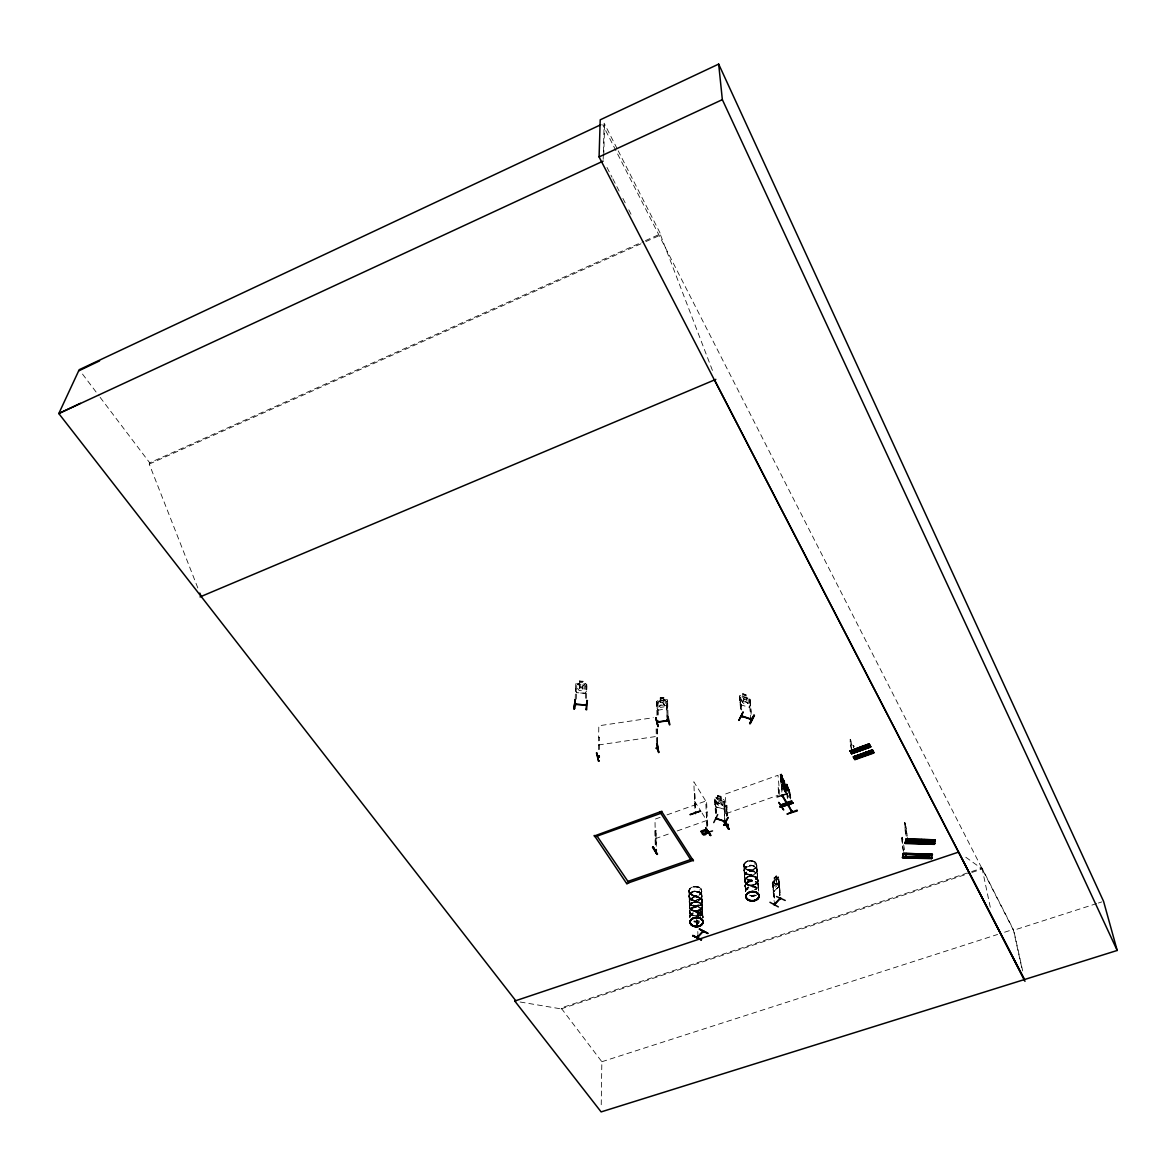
<?xml version="1.0" encoding="UTF-8"?>
<svg xmlns="http://www.w3.org/2000/svg" width="1176" height="1176" viewBox="0 0 1176 1176"><rect width="100%" height="100%" fill="white"/><g stroke="black" fill="none" stroke-linecap="round" stroke-linejoin="round"><path stroke-width="0.75" stroke-dasharray="5 3.75" d="M601.23 1104.734L601.847 1061.737L561.084 1007.979L969.862 872.166M598.437 749.626L598.819 725.783L653.283 717.698M599.422 749.494L599.584 737.249L598.584 737.396L599.584 737.249M603.185 159.289L603.332 153.865M603.376 152.072L604.141 123.171L617.4 149.22M603.773 155.599L604.582 123.994M586.706 684.697L586.648 691.062L585.413 693.325L576.593 692.737L575.387 690.297L575.623 683.903L585.663 683.756L586.809 684.77L585.663 683.756M586.515 698.353L586.883 685.784L585.824 686.02L586.883 685.784M585.472 698.294L585.854 685.711M579.459 680.992L579.503 683.506L577.607 684.167L577.46 688.533L579.268 690.547L582.767 690.782L584.692 689.033L584.825 684.653L582.987 683.756L583.193 681.257L579.459 681.095L583.193 681.257M576.269 699.117L576.755 685.093L575.696 685.343L576.755 685.093M575.226 699.044L575.623 683.903M901.698 838.062C902.242 834.901 901.683 849.484 903.8 851.365M901.904 838.532L902.8 846.735M905.314 832.108L904.667 822.362L905.461 832.446M520.174 1002.011L561.055 1008.89L561.084 1007.979M575.387 690.297L576.696 692.664L585.428 693.237M784.627 789.963C786.406 789.86 782.011 786.568 780.79 781.011M853.511 747.377L853.262 745.334L853.717 745.907M778.63 886.763L779.144 883.646L778.718 886.807L773.749 891.526L778.718 886.807L773.793 891.393L772.867 889.585M850.145 741.527L850.263 742.379M850.38 739.704L851.777 744.276M699.911 915.384L701.072 911.356L699.455 915.237C698.426 912.502 696.457 915.56 699.088 916.163M688.989 895.686L689.062 896.891L689.474 894.23M690.224 892.54L690.136 893.201M691.532 892.804C691.488 892.907 689.283 893.539 690.885 892.569M691.562 893.143L690.268 893.348M689.665 899.64L689.856 903.712M689.356 906.24L691.723 902.815L689.739 904.8L689.43 907.475M690.018 909.768L690.224 913.84L689.724 912.708M690.547 908.416L691.606 907.887M690.827 908.813L691.9 907.857M689.724 916.677L690.224 915.295M690.841 908.181L692.179 908.004L692.135 908.872M699.764 890.085L700.293 889.335M701.851 891.482C698.456 902.58 680.404 889.659 694.237 886.528M701.572 897.758L701.396 893.716M700.279 905.27L701.175 904.961L700.367 905.094M700.514 905.005L701.072 905.402M701.807 903.183L702.293 901.83A6.542 4.63 -2 0 0 693.031 897.391A6.542 4.63 -2 0 0 691.944 905.388A6.542 4.63 -2 0 0 702.248 901.889M702.101 908.122L702.498 906.711M702.248 913.311L702.675 910.665M744.099 863.831L743.702 866.315M744.511 868.476L744.643 872.607M745.334 867.065L745.893 866.712M746.201 867.829L746.525 867.256M744.379 875.238L744.878 873.871M744.717 880.236L745.143 879.016M744.731 880.457L747.201 876.943M745.07 885.337L745.569 883.97M745.893 882.662L747.274 882.029M747.157 883.132L747.113 882.059A6.556 4.66 -3.6 0 0 747.818 889.174M747.495 882.867L747.583 882.382A6.659 4.733 -3.6 0 1 756.947 882.779A6.659 4.733 -3.6 0 1 755.889 889.482M745.952 889.468L745.452 890.835A6.688 4.748 -3.5 0 1 751.993 886.366A6.688 4.748 -3.5 0 1 758.726 890.217L758.299 889.085M755.433 864.316L754.918 863.713M756.418 866.977L756.83 865.757C755.286 871.269 745.599 871.886 743.732 866.33M756.712 872.033L756.58 867.903M756.344 879.163L756.859 879.707L755.83 879.545M757.535 876.238L757.123 877.443L757.623 876.091A6.63 4.733 -3.6 0 0 748.377 871.534A6.63 4.733 -3.6 0 0 747.069 879.722A6.63 4.733 -3.6 0 0 757.579 876.135M756.874 879.516L756.168 879.354M757.565 882.382L758.005 880.942M757.888 887.542L758.388 886.19M197.833 587.971L149.249 464.079L149.719 462.815L643.757 241.389M777.806 877.149L778.644 877.178L777.748 876.987L772.25 883.161L773.749 891.526M772.412 883.176L772.97 881.765M702.484 916.56L701.528 909.812L696.354 915.869L698.397 913.076L698.132 910.591L700.22 908.695L698.132 910.591M724.725 806.854L723.916 809.103L716.125 807.001L714.861 804.281M667.983 715.111L667.586 699.94L666.41 699.279L656.634 701.558L656.752 707.893L658.075 710.157L666.704 708.863L667.777 706.335M751.155 714.302L749.847 698.809L740.615 695.472L739.41 696.06L739.88 702.381L741.247 705.056L749.421 707.261L750.229 705.071M749.421 707.261L750.347 705.115L749.685 698.897M741.688 709.687L740.777 697.397L739.822 697.148L741.541 709.981M742.644 693.84L746.143 694.693L746.275 697.118L747.951 698.412L748.303 702.807L746.716 704.218L743.467 703.336L741.586 700.984L741.262 696.589L742.938 696.295L742.688 693.752L746.099 694.781M739.88 702.381L741.365 704.894M719.668 801.032L716.757 798.357L719.006 801.679C714.876 803.487 718.507 805.795 719.697 802.37L722.696 805.487L720.374 802.032L722.284 799.856L719.536 801.253M662.073 702.88L659.045 701.19L661.412 703.557L659.045 706.702L662.161 703.939L665.381 705.762L662.926 703.307L665.146 700.279L662.25 702.645M749.215 699.705L750.17 699.955L749.215 699.705L750.758 719.021M716.566 813.557L715.787 799.239L714.89 798.989L716.331 812.028M715.508 813.572L714.552 797.754L723.313 799.415L721.006 798.769L720.829 796.461M717.639 795.52L720.976 796.328L721.064 798.798L722.652 800.092L722.917 804.575L721.373 806.045L718.286 805.207L716.522 802.826L716.272 798.357L717.889 798.004L717.801 795.549L717.816 797.813M716.125 807.001L723.872 808.926M724.754 819.598L723.843 801.429L724.739 801.679L725.46 816.262M724.46 800.474L723.358 799.327M787.067 790.831L788.464 788.846L788.258 790.757M724.739 801.679L723.696 801.694M724.842 806.898L724.357 800.474M783.907 787.45L784.436 786.479L785.877 790.889L785.289 785.245L784.877 784.539L784.348 785.45L782.951 781.217L783.892 787.464M585.339 693.149L586.53 690.944M698.323 913.061L697.339 914.81L697.515 919.353M774.367 880.339L773.367 882.118L773.764 886.645L774.984 887.586L776.954 885.719L777.836 882.764L776.175 875.885L776.41 878.487L777.836 877.046M782.995 779.57L782.51 780.452L781.129 776.204L782.26 780.482L781.628 781.717L782.055 782.452L782.599 781.481L784.01 785.906L783.025 779.556M786.053 789.978L785.553 790.698L784.245 788.449L781.496 777.174L783.216 783.892M783.907 785.098L783.392 785.803L781.232 780.408M702.101 907.931L698.662 910.797L692.135 910.283A6.468 4.572 -2 0 1 693.252 902.389L694.84 901.977M744.085 863.801C746.804 859.068 756.785 859.45 756.815 865.727M746.334 867.565L745.437 866.977M754.698 863.919L755.257 864.007M745.172 879.222C747.76 875.223 754.61 874.797 757.491 878.663M747.274 883.25L745.952 882.485L747.539 883.264M757.565 882.191C755.139 886.763 746.569 886.924 744.79 881.735M744.878 699.544L747.568 698.162L745.599 700.249L748.098 703.674L744.908 700.573C743.6 703.836 739.969 701.646 744.173 699.882L741.762 696.589L744.849 699.279M701.602 909.959L700.264 911.253L700.132 908.651M701.969 915.737L702.366 911.562L702.88 917.162M702.645 911.709L701.807 912.106M699.602 921.822L697.236 924.189L702.057 919.661M772.941 881.706L774.44 880.354L774.073 877.884L776.175 875.885M774.161 877.928L776.263 875.929M773.014 884.161L774.396 900.463M779.57 895.568L778.718 878.722L780.452 895.171M779.864 895.715L778.997 878.884M904.829 822.583L907.828 838.929M656.649 701.66L657.899 700.543M745.364 866.683L745.04 867.77L746.231 867.947M691.929 908.548L691.135 908.622M745.422 866.727L745.599 867.726L746.304 867.021M701.293 909.019L695.325 911.047M747.495 883.147L747.598 882.676A6.556 4.66 -3.6 0 0 746.642 889.291M756.712 883.308L752.346 885.308L747.421 884.602A6.527 4.645 -3.6 0 1 748.774 876.473A6.527 4.645 -3.6 0 1 757.844 881A6.527 4.645 -3.6 0 1 747.48 884.572A6.527 4.645 -3.6 0 1 748.774 876.517A6.527 4.645 -3.6 0 1 757.844 881.044A6.527 4.645 -3.6 0 1 747.48 884.528M746.143 861.773L747.613 861.082A6.468 4.645 -3.6 0 1 756.668 865.639A6.468 4.645 -3.6 0 1 746.407 869.152A6.468 4.645 -3.6 0 1 747.671 861.111M745.202 866.756L746.51 867.124M690.724 892.363L690.003 893.128M691.62 893.525L690.635 893.657M747.201 876.928L748.686 876.252M691.723 902.786L693.193 902.139M691.738 903.006L693.208 902.36A6.439 4.542 -2 0 1 702.351 906.814A6.468 4.572 -2 0 1 692.179 910.283A6.439 4.542 -2 0 1 693.267 902.389A6.468 4.572 -2 0 1 702.366 906.828A6.439 4.542 -2 0 1 692.194 910.253M747.333 882.853L746.187 882.573M692.194 908.989L690.694 908.666M645.433 240.639L660.515 233.892L618.223 150.851M149.249 464.079L644.183 242.329M645.859 241.594L660.544 235.009L660.515 233.892M740.674 695.575L739.528 696.119L740.586 709.716M850.439 741.35L850.233 739.278M850.189 739.601L850.292 741.394M850.954 741.365L850.645 739.895M851.556 750.244L850.028 741.953M660.133 817.335L654.988 819.172L655.399 844.838M667.012 814.88L706.541 800.768L707.79 826.361M694.634 793.374L695.354 810.602M782.922 780.864L783.539 781.276C782.893 773.764 783.128 787.641 785.362 788.773M785.627 785.509L782.481 779.6L783.437 781.32M785.95 793.315L782.79 785.965M655.297 838.679L670.452 833.328M677.185 830.947L707.482 820.216M726.459 813.513L778.1 795.241M781.129 773.837L782.613 776.233L781.129 773.837L781.525 776.336L780.35 776.131L782.275 792.845M781.893 792.168L780.055 774.631L781.364 776.219M706.438 812.293L707.29 826.449M780.732 776.792L780.702 775.998L782.246 792.051M783.466 780.643C782.025 774.661 786.685 789.449 785.171 790.492M780.467 774.646L783.789 780.247M784.201 781.908L783.672 780.291M784.098 782.702L784.965 791.624M781.378 784.26L784.745 789.919M778.688 793.918L778.042 787.038L778.953 786.715L778.189 787.288L778.835 794.168M726.459 815.938L725.842 805.575L726.739 805.266L727.518 815.879M726.886 805.516L725.842 805.575M655.238 844.603L655.017 830.726L655.899 830.418L656.311 846.264M656.046 830.668L655.017 830.726M786.171 786.112L786.141 785.318L787.405 798.607M786.67 794.373L785.495 783.951L786.95 785.642C786.318 779.129 789.919 792.859 789.317 794.373M789.081 789.552L789.699 791.125L785.921 784.069M790.037 797.328L789.846 791.845L790.772 797.857M971.611 871.578L982.048 868.108L1013.3 929.408L1022.37 970.42M561.055 1008.89L970.053 873.048M971.788 872.474L982.239 869.005L964.511 856.319M601.847 1061.737L997.601 934.464M1004.583 932.215L1013.3 929.408M1096.649 903.58L1013.492 930.304L602.7 124.729M1098.384 903.021L1101.838 901.904M748.686 876.238L750.361 875.855M690.562 892.349L691.517 892.363M693.193 902.345L698.221 901.904L701.925 904.491M660.28 700.293L660.206 697.853L663.852 697.309L663.823 699.838L665.66 700.337L665.763 704.733L663.984 706.894L660.559 707.408L658.692 705.791L658.604 701.396L660.412 700.352L660.339 697.912M660.236 697.941L663.881 697.397M657.707 702.528L656.708 702.689L657.781 702.836L657.987 716.596M667.057 718.771L666.616 701.205L667.615 701.058L666.689 701.499L666.998 713.803M598.437 744.981L657.266 736.308M750.361 875.841L755.301 876.576M694.237 886.498L699.103 887.204M694.825 901.742L699.749 902.668M782.584 779.556L783.392 789.228L785.862 793.462M782.51 779.717L782.848 786.038M904.888 822.847L905.564 825.493M905.932 826.302L906.314 828.815M906.314 836.151L905.402 832.534L906.093 836.136M902.889 839.84L902.227 837.18L902.668 839.826M902.962 846.838L903.58 851.35M695.325 911.282L690.871 909.695L689.43 907.284L689.945 908.666M747.862 869.917L749.524 870.167M715.669 797.24L717.933 797.931M691.591 895.01L693.076 895.539M696.53 922.352L697.236 924.189L696.589 922.278M666.366 699.455L667.483 700.073M690.856 909.474L692.149 910.474A6.483 4.572 -2 0 0 702.395 907.005L701.94 904.285M699.749 902.698L701.014 903.477M699.103 887.233L701.264 889.041M747.436 884.778L745.246 882.735L744.702 880.265L744.761 881.721M745.114 868.549L746.348 869.373A6.512 4.675 -3.6 0 0 756.712 865.83A6.512 4.675 -3.6 0 0 747.671 861.273A6.512 4.675 -3.6 0 0 746.393 869.358M755.315 876.59L757.961 879.883M786.832 785.671L787.376 797.828M82.511 374.071L99.034 395.9M100.136 397.356L149.719 462.815M694.604 801.165L701.102 811.528M702.028 813.013L706.658 820.422M656.87 707.864L658.163 710.054M783.628 782.069L784.921 784.318M783.157 778.777L784.657 781.143L785.524 790.375M783.583 779.703L785.318 791.492M783.657 780.497L784.495 781.937M786.965 793.535L790.066 799.239M788.214 787.876L789.169 789.552M606.978 167.389L612.005 177.179M612.843 178.811L619.546 191.85M622.898 198.376L625.411 203.272M628.763 209.784L631.262 214.679M689.18 897.141L689.68 898.273L689.077 896.994M702.057 909.268L702.645 910.577M702.778 915.928L702.278 914.796L702.954 917.398M701.631 899.14L702.204 900.448M701.94 904.506L702.425 905.682M701.278 889.056L701.896 895.862A6.424 4.557 -2 0 1 691.767 899.317A6.424 4.557 -2 0 1 692.84 891.437A6.424 4.557 -2 0 1 701.896 895.862A6.409 4.557 -2 0 1 691.782 899.317A6.409 4.557 -2 0 1 692.84 891.452A6.409 4.557 -2 0 1 701.881 895.862M853.864 745.863L854.202 746.76M745.128 886.748L745.716 888.115M745.011 878.016L744.379 875.341M757.756 883.397L758.402 886.116M756.991 873.312L757.565 874.679M660.544 235.009L712.597 370.881M787.7 789.787L786.553 785.509L787.935 789.743M851.63 744.335L852.041 745.687M666.704 708.863L667.468 699.985M1014.197 932.524L1022.679 970.891M982.048 868.108L991 910.621M850.601 743.541L851.703 750.2M906.093 828.815L907.607 838.914M903.668 844.853L905.123 853.291M853.658 747.319L853.247 745.437M790.566 798.989L789.669 791.08L790.198 797.49M788.64 793.168L786.906 786.465L787.347 790.933M786.523 785.98L787.053 791.345M787.229 793.124L787.758 798.489M782.466 776.263L782.848 778.6M781.085 776.674L782.628 792.712M779.82 794.623L777.997 775.263L725.283 794.079L726.621 816.188M778.556 877.134L780.158 895.01M773.293 884.308L774.999 904.226M772.323 883.132L774.102 901.154M750.17 699.955L751.155 712.244M749.729 698.809L750.303 705.203M756.638 864.419L757.006 868.917M757.403 874.327L757.065 869.828L757.094 871.019A6.497 4.66 -3.6 0 1 746.775 874.562A6.497 4.66 -3.6 0 1 748.054 866.506A6.497 4.66 -3.6 0 1 757.094 871.034M758.197 884.411L757.476 875.238L757.506 876.414A6.527 4.66 -3.6 0 1 747.157 879.971A6.527 4.66 -3.6 0 1 748.436 871.916A6.527 4.66 -3.6 0 1 757.506 876.443M758.241 885.322L758.593 889.909M739.822 697.148L740.733 709.422M743.864 866.197L744.158 870.696M744.202 871.607L744.526 876.105M744.584 877.017L745.216 886.19M745.275 887.116L745.599 891.702M726.739 805.266L727.356 815.63M723.843 801.429L724.901 819.334M714.89 798.989L715.655 813.307M702.234 900.537L702.293 901.757A6.542 4.63 -2 0 1 691.929 905.108A6.542 4.63 -2 0 1 693.017 897.112A6.542 4.63 -2 0 1 702.234 901.61M706.894 826.669L705.732 800.974L693.811 781.775L695.001 810.734M701.925 896.773A6.424 4.557 -2 0 1 691.811 900.228A6.424 4.557 -2 0 1 692.885 892.349A6.424 4.557 -2 0 1 701.925 896.773A6.439 4.557 -2 0 1 691.811 900.228A6.439 4.557 -2 0 1 692.87 892.349A6.439 4.557 -2 0 1 701.94 896.773L702.131 901.286A6.453 4.557 -2 0 1 691.973 904.741A6.453 4.557 -2 0 1 693.046 896.862A6.453 4.557 -2 0 1 702.131 901.286A6.439 4.557 -2 0 1 691.988 904.741A6.439 4.557 -2 0 1 693.046 896.862A6.439 4.557 -2 0 1 702.116 901.286M702.16 902.198A6.439 4.557 -2 0 1 692.017 905.652A6.439 4.557 -2 0 1 693.076 897.773A6.439 4.557 -2 0 1 702.16 902.198A6.453 4.557 -2 0 1 692.002 905.652A6.453 4.557 -2 0 1 693.076 897.773A6.453 4.557 -2 0 1 702.175 902.198L702.807 916.927A6.497 4.557 -2 0 0 696.089 912.047A6.497 4.557 -2 0 0 689.93 917.486M701.396 915.59L700.073 908.783M700.396 916.56L700.205 912.017L698.338 913.84L698.515 918.382M694.84 793.712L695.472 809.22M697.368 920.617L697.515 924.262M697.794 931.524L698.015 936.978M697.074 920.47L697.221 924.115M696.736 919.338L696.956 924.792M696.53 921.014L696.662 924.645M688.974 890.717L689.121 895.245M689.136 896.141L689.312 900.654M689.327 901.566L689.665 910.783M689.695 911.709L689.871 916.295M745.07 885.425L745.099 886.675M758.358 884.852L758.27 886.513M757.976 879.677L757.991 881.147M757.609 874.753L757.623 876.017A6.63 4.733 -3.6 0 1 747.054 879.442A6.63 4.733 -3.6 0 1 748.362 871.254A6.63 4.733 -3.6 0 1 757.565 875.855M663.734 697.397L663.793 699.749M657.781 702.836L658.016 715.14M656.752 701.572L656.972 716.743M657.193 729.032L657.443 742.659M657.134 728.738L657.384 742.365M656.135 728.885L656.443 742.791M655.899 830.418L656.149 846.029M756.256 895.259A6.586 4.675 -3.5 0 1 748.259 895.597M745.628 891.408A6.586 4.675 -3.5 0 1 751.185 887.13A6.586 4.675 -3.5 0 1 758.197 889.673M756.3 894.995A6.688 4.748 -3.5 0 1 748.186 895.348M745.51 891.085A6.688 4.748 -3.5 0 1 752.023 886.66A6.688 4.748 -3.5 0 1 758.755 890.497M754.713 894.995A6.571 4.66 -3.5 0 1 749.7 895.215M745.569 890.482A6.571 4.66 -3.5 0 1 752.831 886.131A6.571 4.66 -3.5 0 1 758.623 891.129M754.786 895.392A6.688 4.748 -3.5 0 1 748.156 895.054M747.186 882.044A6.556 4.66 -3.6 0 1 757.153 882.544A6.556 4.66 -3.6 0 1 754.316 889.497M747.774 889.556A6.659 4.733 -3.6 0 1 746.731 882.632A6.659 4.733 -3.6 0 1 756.55 882.191A6.659 4.733 -3.6 0 1 755.859 889.203M747.671 882.691A6.556 4.66 -3.6 0 1 756.888 883.147A6.556 4.66 -3.6 0 1 755.845 889.747M746.539 889.012A6.659 4.733 -3.6 0 1 747.583 882.309M699.073 921.631A6.497 4.557 -2 0 1 694.105 921.852M689.9 917.236A6.497 4.557 -2 0 1 695.281 913.061A6.497 4.557 -2 0 1 702.278 915.545M702.778 916.677A6.497 4.557 -2 0 1 702.836 917.853M697.456 921.763A6.6 4.63 -2 0 1 694.06 921.602M689.783 916.898A6.6 4.63 -2 0 1 696.971 912.591A6.6 4.63 -2 0 1 702.925 917.545M692.179 910.474A6.483 4.572 -2 0 1 693.252 902.565A6.483 4.572 -2 0 1 702.395 907.005M692.341 915.531A6.586 4.63 -2 0 1 691.517 908.475A6.586 4.63 -2 0 1 701.558 908.96A6.586 4.63 -2 0 1 698.867 915.854M699.029 920.705A6.497 4.557 -2 0 1 694.075 920.926M697.442 921.484A6.6 4.63 -2 0 1 694.046 921.308M689.842 917.824A6.6 4.63 -2 0 1 696.104 912.297A6.6 4.63 -2 0 1 702.91 917.251M693.84 915.795A6.571 4.63 -2 0 1 691.12 908.489A6.571 4.63 -2 0 1 701.837 909.019A6.571 4.63 -2 0 1 697.221 915.957M692.414 915.795A6.483 4.557 -2 0 1 691.223 909.136A6.483 4.557 -2 0 1 700.764 908.725A6.483 4.557 -2 0 1 700.279 915.457M582.414 681.771L582.399 682.536L580.165 682.389L580.18 681.61L582.414 681.771M582.958 684.535L582.826 688.901L579.327 688.666L579.474 684.285L582.958 684.535M777.865 884.058L777.145 884.749L775.822 883.529L774.205 887.63L775.322 883.426C772.397 882.97 774.499 879.707 775.69 882.485L777.292 878.56L776.204 882.617L777.865 884.058M578.092 684.065L580.385 686.916L577.813 689.533L581.12 687.46L584.296 689.959L581.929 687.005L584.34 684.491L581.209 686.416L578.092 684.065M699.749 909.518L698.588 911.488L699.749 909.518M775.793 876.767L774.602 878.766L775.793 876.767M776.38 879.251L774.425 881.118L774.808 885.646L776.777 883.764L776.38 879.251M786.362 786.773L785.715 785.245L786.362 786.773M706.967 812.278L706.07 812.587L706.967 812.278M663.161 697.985L660.986 699.088L663.161 697.985M663.837 700.617L660.427 701.131L660.515 705.512L663.94 705.012L663.837 700.617M746.569 702.337L743.335 701.455L742.997 697.074L746.231 697.941L746.569 702.337M721.27 804.119L718.183 803.282L717.933 798.813L721.006 799.651L721.27 804.119M745.437 695.06L743.364 694.501L745.496 695.839L745.437 695.06M720.3 796.711L718.315 796.167L720.344 797.504L720.3 796.711M782.275 776.263L781.452 774.808L782.363 777.042L782.275 776.263M787.758 786.332L786.862 784.098L787.758 786.332M747.466 884.205A6.512 4.645 -3.6 0 0 757.8 880.692A6.512 4.645 -3.6 0 0 748.759 876.179A6.512 4.645 -3.6 0 0 747.466 884.205M746.437 869.593A6.453 4.63 -3.6 0 0 756.683 866.095A6.453 4.63 -3.6 0 0 747.715 861.582A6.453 4.63 -3.6 0 0 746.437 869.593M746.687 874.312A6.6 4.733 -3.6 0 0 757.168 870.725A6.6 4.733 -3.6 0 0 747.995 866.124A6.6 4.733 -3.6 0 0 746.687 874.312M747.083 879.075A6.512 4.66 -3.6 0 0 757.432 875.532A6.512 4.66 -3.6 0 0 748.377 871.004A6.512 4.66 -3.6 0 0 747.083 879.075M746.672 874.033A6.6 4.733 -3.6 0 0 757.153 870.46A6.6 4.733 -3.6 0 0 747.965 865.845A6.6 4.733 -3.6 0 0 746.672 874.033M746.701 873.665A6.497 4.66 -3.6 0 0 757.021 870.137A6.497 4.66 -3.6 0 0 747.995 865.61A6.497 4.66 -3.6 0 0 746.701 873.665M747.524 885.028A6.512 4.645 -3.6 0 0 757.858 881.5A6.512 4.645 -3.6 0 0 748.803 876.987A6.512 4.645 -3.6 0 0 747.524 885.028M691.62 894.789A6.38 4.542 -2 0 0 701.675 891.349A6.38 4.542 -2 0 0 692.679 886.939A6.409 4.557 -2 0 0 691.606 894.818A6.409 4.557 -2 0 0 701.705 891.364A6.409 4.557 -2 0 0 692.664 886.939A6.38 4.542 -2 0 0 691.62 894.789M692.194 909.901A6.424 4.542 -2 0 0 702.322 906.461A6.424 4.542 -2 0 0 693.252 902.051A6.424 4.542 -2 0 0 692.194 909.901M691.65 895.23A6.38 4.528 -2 0 0 701.69 891.805A6.38 4.528 -2 0 0 692.708 887.41A6.38 4.528 -2 0 0 691.65 895.23M691.738 899.963A6.527 4.63 -2 0 0 702.013 896.465A6.527 4.63 -2 0 0 692.826 891.967A6.527 4.63 -2 0 0 691.738 899.963M691.738 899.684A6.512 4.63 -2 0 0 701.999 896.185A6.512 4.63 -2 0 0 692.811 891.702A6.512 4.63 -2 0 0 691.738 899.684M692.223 910.709A6.424 4.542 -2 0 0 702.351 907.269A6.424 4.542 -2 0 0 693.281 902.859A6.424 4.542 -2 0 0 692.223 910.709M692.355 914.869A6.468 4.557 -2 0 0 702.557 911.415A6.468 4.557 -2 0 0 693.428 906.975A6.468 4.557 -2 0 0 692.355 914.869"/><path stroke-width="1.5" d="M693.414 860.259L626.984 883.397M627.94 881.412L692.532 858.892M931.51 858.642L932.406 854.217L903.271 853.379L902.521 857.877L931.51 858.642L931.76 857.348L902.771 856.495L902.609 857.377L931.51 858.304M932.259 854.967L903.227 854.129M934.376 843.809L905.211 842.957L906.064 838.988L935.288 839.885L934.464 843.898L905.358 842.707M934.626 843.133L905.344 842.178L934.641 843.06L934.391 844.339L905.211 843.53M935.038 840.825L935.288 839.84L905.961 839.002L905.814 840.384L935.023 841.237L905.917 839.752M934.464 843.898L905.226 843.133L905.447 842.163M598.422 757.241L598.334 756.109L598.172 757.197M597.085 836.121L628.851 882.75M599.084 755.947L599.378 757.065L598.187 756.8M596.438 752.875L598.613 761.328L599.231 760.828M599.231 756.021L599.201 757.138L598.319 756.83M626.984 884.029L594.247 835.401M595.203 836.798L660.838 813.322M596.879 752.802L598.658 761.269M587.5 700.764L586.883 700.352L586.677 709.716L586.045 709.26M585.192 704.468L585.383 705.394M599.084 156.922L600.216 119.834L718.668 64.092L1103.573 901.345L1117.2 950.458L1024.384 979.564L599.084 156.922L722.343 99.651L718.668 64.092M576.181 704.689L576.225 703.865M574.447 708.525L575.24 699.602M574.52 708.893L575.24 699.867L573.873 708.849L574.535 708.496M902.536 857.466L931.612 858.186M902.771 856.54L931.671 857.539M903.139 854.717L903.374 853.364L932.392 854.32L932.156 855.173L903.212 854.232M903.227 854.217L932.303 854.746L903.124 854.143M905.829 840.355L935.038 841.163M586.471 705.071L575.167 704.218M586.03 709.672L586.971 700.705M788.552 805.663L788.405 804.81M708.143 831.505L707.07 832.623L706.923 831.491M726.915 825.332C729.649 824.141 726.636 826.963 727.047 824.45M905.491 857.363L906.211 853.467M908.195 843.045L908.93 839.091M918.103 857.73L918.853 853.835M920.896 843.413L921.646 839.473M921.043 857.818L921.793 853.923M923.851 843.501L924.615 839.561M923.66 857.892L924.409 853.997M926.482 843.574L927.247 839.635M926.6 857.98L927.364 854.085M929.437 843.662L930.201 839.723M928.555 858.039L929.319 854.143M931.407 843.721L932.186 839.782M769.957 902.286L778.35 906.902M692.723 935.758C719.3 947.591 675.377 927.202 701.102 939.83M697.118 936.537C697.03 937.404 698.662 937.345 697.427 936.772M703.116 931.598L697.515 937.507M774.955 903.609L775.013 904.344L774.925 903.491M780.114 899.405L780.555 898.567M780.776 897.979L774.411 904.844L774.484 903.374M656.076 850.189L656.061 849.454M706.923 832.314L707.349 831.3M728.635 829.242L724.254 821.98L728.635 829.256L729.164 828.654M656.943 722.035L668.233 720.359M657.928 721.079L658.06 722.284L658.192 721.344M668.291 720.712L668.1 719.668M656.37 748.348L656.561 747.51M652.489 847.279L657.061 854.408L653.018 846.72M657.531 854.143L652.945 846.779L657.061 854.408M743.041 712.288L738.881 720.344M741.189 716.816L741.35 715.684M742.247 716.64L742.085 715.875M750.611 718.477L750.7 719.374L750.861 718.242M754.448 715.42L750.259 723.769L749.626 723.211M700.955 831.505C711.95 824.567 705.365 842.148 701.043 831.256M695.545 812.337L695.251 813.513L695.398 812.293M707.614 832.329L707.731 831.256L708.055 832.299M713.744 822.583L717.698 814.586M715.728 818.996L716.86 818.937M725.122 821.113L725.886 821.671L725.812 820.539M725.592 821.921L724.063 825.302M725.607 820.922L725.739 821.701L715.934 818.687M728.091 817.702L723.916 825.317L727.973 817.32M655.796 717.83L658.016 726.503L655.943 717.86M697.162 937.375L703.248 930.76M698.029 937.007L697.985 936.243M702.645 932.053L703.042 930.833M780.261 897.92L774.117 904.638L774.646 903.344M782.143 795.726L786.435 803.076L786.685 802.047M782.907 795.461L782.613 795.961M782.613 795.535L786.744 802.87L786.303 801.473L786.435 803.076L786.009 802.326M791.419 811.734L791.404 810.896M657.061 722.02L658.045 722.226M656.928 721.329L657.016 722.343L668.188 720.682L667.277 720.153M656.678 748.656L657.59 747.451M774.102 904.52L774.043 903.785M699.558 929.128L707.687 933.509M699.264 929.055L707.952 933.318L699.588 929.143M701.087 939.903L692.973 935.464M776.513 896.494L785.215 900.448M575.167 704.262L586.339 705.056M716.757 818.099L716.669 819.216M774.455 904.785L774.087 903.815M655.385 850.424L656.223 850.219L655.223 849.836M656.296 850.542L656.311 849.66M779.967 806.604L779.938 806.574M78.63 370.91L99.563 360.9M80.409 403.324L58.8 413.54L515.808 1000.776L514.838 1001.114L601.127 1111.908L1024.384 979.564M600.818 124.729L79.204 369.705L58.8 413.54L603.141 161.097M751.39 718.859L751.538 719.639L751.523 718.859M200.038 596.923L715.846 379.378M594.233 836.033L661.853 811.22M870.563 746.407L869.211 743.982L850.189 750.905M850.263 751.126L869.637 744.878L850.527 751.64L850.116 750.847L869.182 743.82M850.424 751.288L869.52 744.614M851.63 753.698L870.71 746.951L851.659 753.757L851.218 752.919M872.695 750.509L853.497 757.123L872.533 750.347M853.791 757.653L872.827 750.905L872.386 749.832M873.753 752.405L872.416 750.009L853.32 756.756L854.717 759.402L873.518 752.081L873.915 752.978L854.878 759.711M854.496 758.902L873.445 752.096M873.695 752.567L854.599 759.182L873.621 752.419M690.209 814.747L700.249 810.896M703.13 834.637L707.452 832.887L705.291 829.83M777.013 796.96L787.45 793.653M702.484 834.181L712.524 830.918M705.879 828.507L710.863 835.504L705.85 828.08M724.24 822.024L724.813 820.657M781.525 804.722C813.439 794.535 759.667 813.013 791.683 800.827M780.908 806.324L780.158 806.942M707.967 831.961L707.144 832.505L706.996 831.417M780.026 806.942L780.982 805.854M782.702 806.56L792.933 803.017M655.385 849.689L655.399 850.807L656.384 850.468M792.962 803.179L782.525 806.31L792.903 802.752M778.938 802.664L783.672 809.941L778.806 802.355M797.372 810.867L786.994 814.057L797.122 810.132M515.75 1000.702L514.779 1001.026L958.616 852.085L1025.002 981.357M657.457 748.539L657.472 747.466M667.204 720.432L667.174 719.712M780.643 806.324L780.732 805.633M905.314 842.927L934.523 843.648M935.023 840.634L905.829 839.958L935.185 840.399M573.888 708.819L575.211 699.911M780.673 806.368L780.585 805.604M902.521 857.275L931.642 857.965M669.379 724.754L667.248 715.772M656.487 748.333L657.605 748.171M658.619 752.537L657.222 743.938L658.619 752.125M695.045 812.41L695.207 813.542M740.939 715.993L751.64 719.624L751.596 718.448M668.115 720.388L667.968 719.594M705.953 828.404L710.451 835.607L705.923 828.095M657.178 722.343L657.149 721.197M667.865 716.037L669.894 724.71M658.722 752.464L656.649 743.673M872.357 749.994L853.423 756.888L853.805 757.667M788.052 805.736L787.964 804.163M782.466 796.358L782.481 794.814M715.655 818.187L725.783 821.642M661.867 811.837L693.428 860.876M700.264 811.308L690.224 814.424M782.995 796.24L782.525 794.888M782.525 796.343L782.113 794.932M852.085 750.097L853.482 752.669M855.32 756.08L856.701 758.638M850.16 750.788L851.527 753.434L870.607 746.701L851.556 753.478M714.538 379.921L1024.296 979.138M722.343 99.651L1117.2 950.458M715.802 818.952L715.802 817.923M851.292 752.978L870.24 746.084L870.725 746.966M199.832 593.072L201.155 596.467M703.513 931.701L703.542 930.892M792.212 812.072L788.008 804.237M655.87 717.757L658.016 726.503M751.832 719.3L741.086 715.699M871.813 753.096L870.446 750.523M870.534 753.551L869.152 750.994M868.623 747.098L867.241 744.511M868.594 754.242L867.227 751.67M867.329 747.554L865.948 744.967M866.888 754.86L865.507 752.287M865.389 748.245L864.007 745.658M864.948 755.536L863.581 752.978M863.669 748.862L862.287 746.275M861.743 749.553L860.362 746.966M792.198 811.322L792.286 812.204L791.845 810.837M791.757 810.778L791.904 812.351L787.611 804.281M785.935 801.606L786.009 802.414M779.806 898.346L779.82 899.258M750.582 718.271L750.685 719.418M743.041 711.98L738.954 720.329M742.159 715.993L742.321 716.743M728.003 824.42L728.018 825.346M727.738 824.214L728.003 825.302L727.135 824.817M724.96 820.392L724.93 821.495M702.601 931.245L702.88 932.303M697.544 936.125L697.603 937.492M690.635 859.553L659.927 811.91M667.086 719.815L667.057 720.859M657.34 747.392L657.369 748.156M656.355 747.833L656.428 748.642M702.454 831.594L703.38 833.461L705.306 833.314L706.144 832.02L704.056 830.756L702.454 831.594M729.12 828.992L724.725 821.745L729.046 829.065M753.934 715.184L749.671 723.622L753.948 715.229M748.583 900.228A6.586 4.66 -3.5 0 0 759.034 896.7A6.63 4.689 -3.5 0 0 749.876 892.143A6.63 4.689 -3.5 0 0 748.553 900.257A6.63 4.689 -3.5 0 0 759.079 896.7A6.586 4.66 -3.5 0 0 749.891 892.158A6.586 4.66 -3.5 0 0 748.583 900.228M748.568 899.905A6.571 4.645 -3.5 0 0 759.005 896.377A6.571 4.645 -3.5 0 0 749.876 891.849A6.571 4.645 -3.5 0 0 748.568 899.905M748.539 900.066A6.63 4.689 -3.5 0 0 759.064 896.509A6.63 4.689 -3.5 0 0 749.862 891.952A6.63 4.689 -3.5 0 0 748.539 900.066M692.767 925.982A6.512 4.557 -2 0 0 703.028 922.528A6.512 4.557 -2 0 0 693.855 918.088A6.512 4.557 -2 0 0 692.767 925.982A6.497 4.557 -2 0 0 703.013 922.513A6.497 4.557 -2 0 0 693.855 918.088A6.497 4.557 -2 0 0 692.782 925.968M692.752 925.659A6.512 4.557 -2 0 0 703.013 922.205A6.512 4.557 -2 0 0 693.84 917.765A6.512 4.557 -2 0 0 692.752 925.659A6.483 4.542 -2 0 0 702.998 922.205A6.483 4.542 -2 0 0 693.855 917.78A6.483 4.542 -2 0 0 692.767 925.644"/></g></svg>
